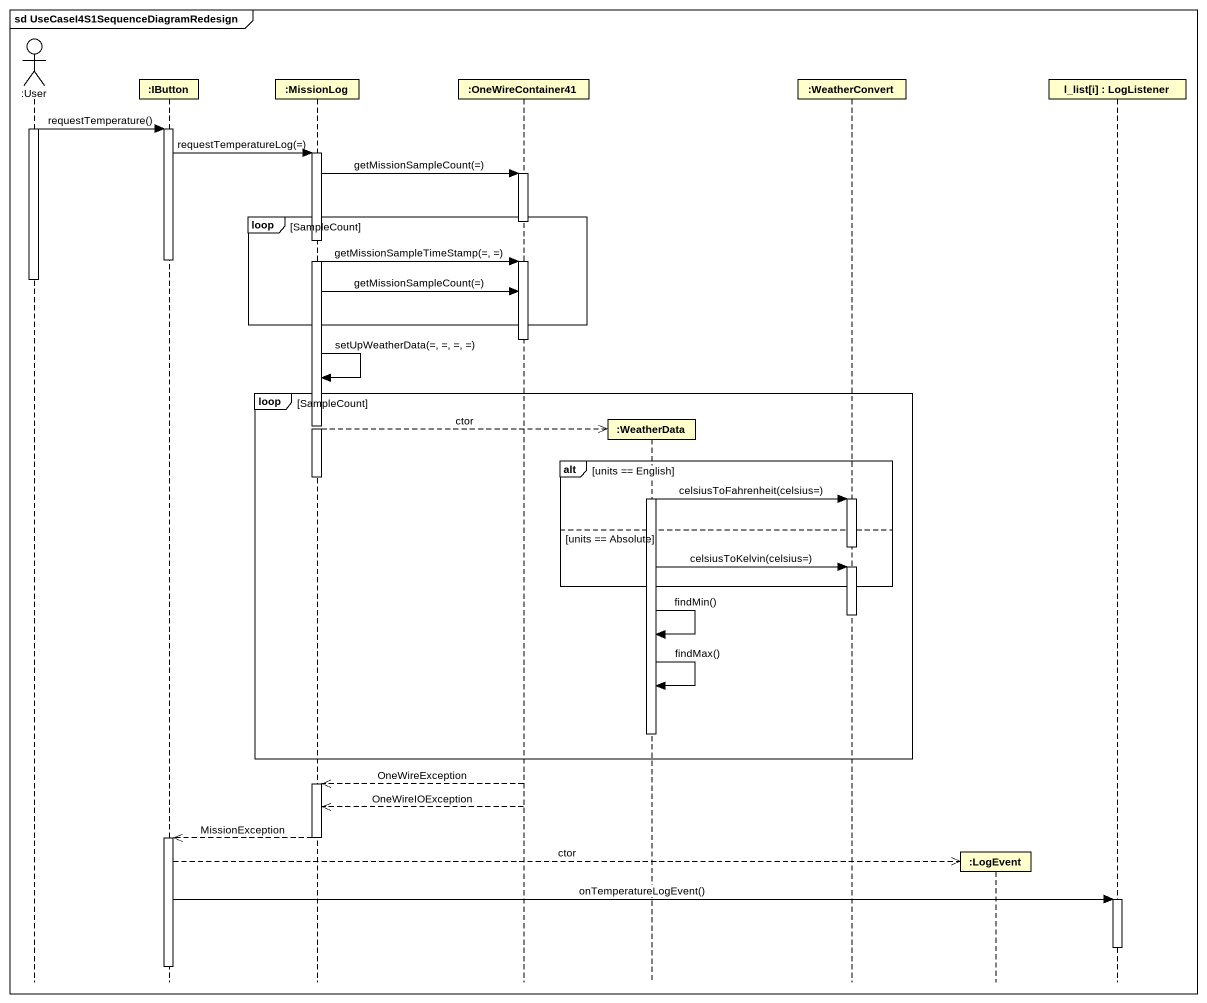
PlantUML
@startuml
mainframe sd UseCaseI4S1SequenceDiagramRedesign
hide footbox
actor ":User" as User
participant ":IButton" as IButton
participant ":MissionLog" as MissionLog
participant ":OneWireContainer41" as OneWireContainer41
participant ":WeatherData" as WeatherData
participant ":WeatherConvert" as WeatherConvert
participant ":LogEvent" as LogEvent
participant "l_list[i] : LogListener" as l_list_i

activate User
User -> IButton : requestTemperature()
activate IButton
IButton -> MissionLog : requestTemperatureLog(=)
activate MissionLog
MissionLog -> OneWireContainer41 : getMissionSampleCount(=)
activate OneWireContainer41
loop SampleCount
  deactivate OneWireContainer41
  deactivate IButton
  MissionLog -> OneWireContainer41 : getMissionSampleTimeStamp(=, =)
  activate OneWireContainer41
  deactivate User
  MissionLog -> OneWireContainer41 : getMissionSampleCount(=)
end
deactivate OneWireContainer41
MissionLog -> MissionLog : setUpWeatherData(=, =, =, =)
loop SampleCount
  MissionLog -->> WeatherData ** : ctor
  alt units == English
    deactivate MissionLog
    activate WeatherData
    WeatherData -> WeatherConvert : celsiusToFahrenheit(celsius=)
    activate WeatherConvert
  else units == Absolute
    deactivate WeatherConvert
    WeatherData -> WeatherConvert : celsiusToKelvin(celsius=)
    activate WeatherConvert
  end
  deactivate WeatherConvert
  WeatherData -> WeatherData : findMin()
  WeatherData -> WeatherData : findMax()
  deactivate WeatherData
end
OneWireContainer41 -->> MissionLog : OneWireException
activate MissionLog
OneWireContainer41 -->> MissionLog : OneWireIOException
MissionLog -->> IButton : MissionException
deactivate MissionLog
activate IButton
IButton -->> LogEvent ** : ctor
IButton -> l_list_i : onTemperatureLogEvent()
activate l_list_i
deactivate l_list_i
deactivate IButton
@enduml
